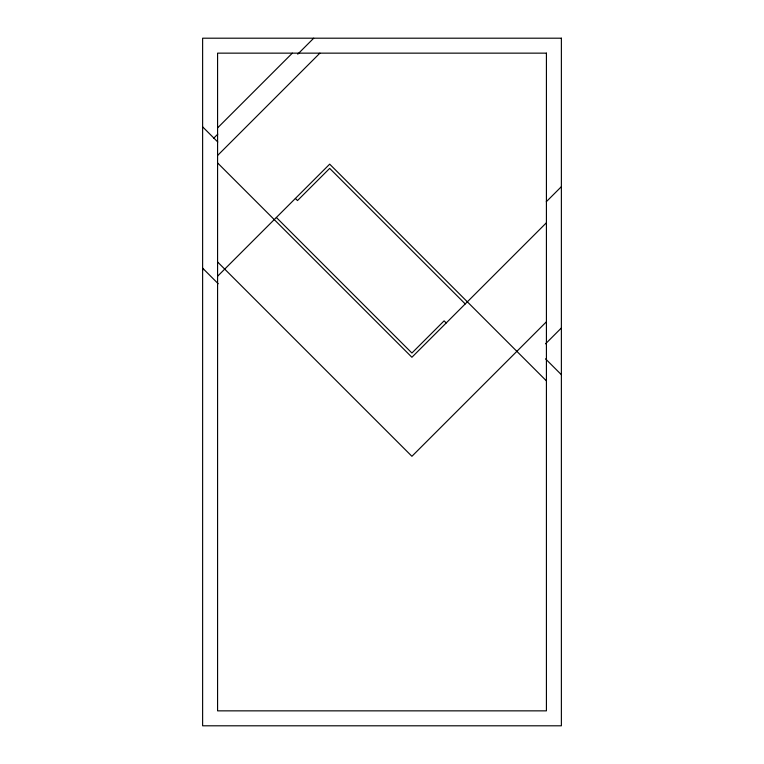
<?xml version="1.0" encoding="UTF-8"?>
<svg xmlns="http://www.w3.org/2000/svg" width="764" height="764" viewBox="0 0 764 764"><rect width="100%" height="100%" fill="white"/><g stroke="black" fill="none" stroke-linecap="round" stroke-linejoin="round"><path stroke-width="1.15" d="M217.578 127.903L292.335 53.146M213.567 138.351L217.778 134.149M297.731 54.187L313.717 38.2M217.578 155.484L319.915 53.146M202.622 270.064L203.587 269.109M217.578 276.253L329.685 164.155L546.422 380.892M546.26 201.772L561.378 186.664M546.422 222.754L411.911 357.266L217.578 162.923M546.422 321.787L411.911 456.299L217.578 261.957M545.525 343.829L561.378 327.976M545.525 358.851L561.378 374.704M465.238 303.938L329.685 168.376L297.492 200.569L295.382 198.449M446.214 322.962L444.104 320.851L411.911 353.035L276.358 217.473M202.622 126.834L217.788 141.999M202.622 268.154L218.218 283.74M561.378 38.2L202.622 38.2L202.622 725.8L561.378 725.8L561.378 38.2M546.422 53.146L217.578 53.146L217.578 710.854L546.422 710.854L546.422 53.146"/></g></svg>
